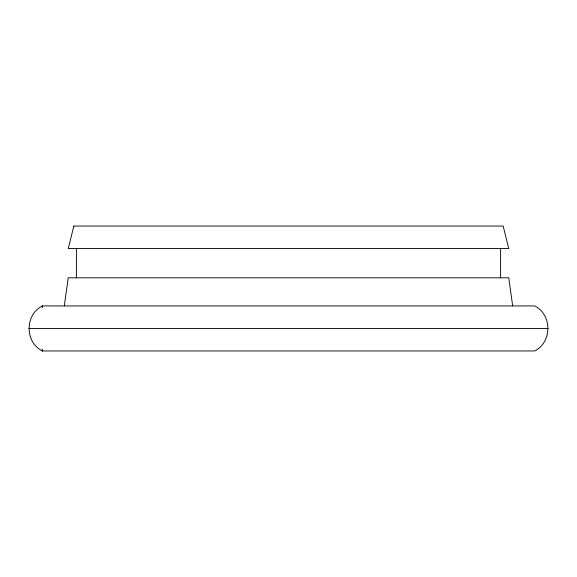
<?xml version="1.0" encoding="UTF-8"?>
<svg xmlns="http://www.w3.org/2000/svg" width="577" height="577" viewBox="0 0 577 577"><rect width="100%" height="100%" fill="white"/><g stroke="black" fill="none" stroke-linecap="round" stroke-linejoin="round"><path stroke-width="0.87" d="M42.503 350.953C24.688 342.543 24.688 314.35 42.503 305.94M42.323 305.94L534.677 305.94C552.247 314.588 552.247 342.298 534.677 350.953L42.323 350.953M64.299 305.94L68.237 277.811L508.763 277.811L512.672 305.94M28.85 328.443L548.15 328.443M500.605 248.557L500.605 277.804M76.395 248.557L76.395 277.804M42.359 305.94L42.359 307.743M42.359 349.15L42.359 350.953M73.863 226.047L68.237 248.557L508.763 248.557L503.137 226.047L73.863 226.047"/></g></svg>
